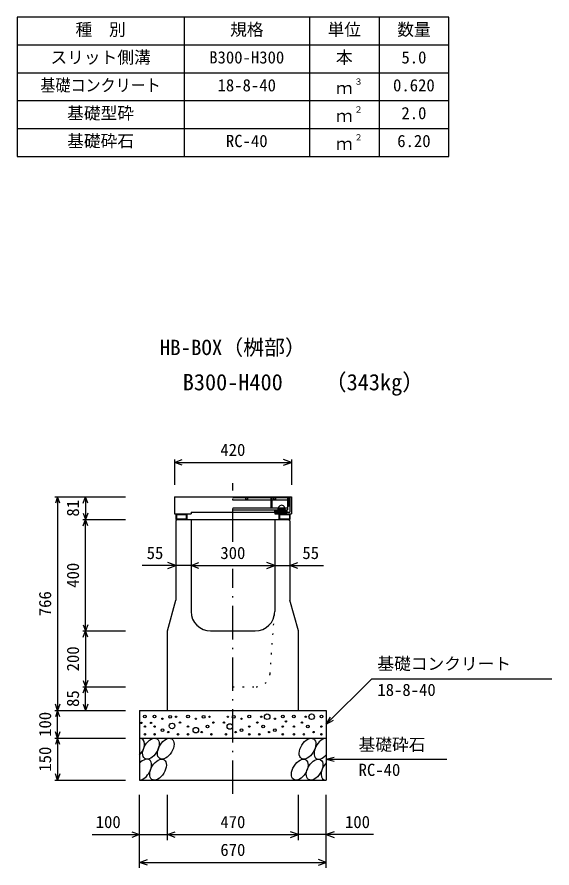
# Model space of a CAD drawing. Units: millimetres, scale not verified. Extents: x -8390 to 25210, y 0 to 11880.
# Drawn here: x 14785 to 16706, y 2255 to 5308 of the extents above; entities that cross this region are included whole.
import ezdxf
from ezdxf.enums import TextEntityAlignment as Align

# ---------------------------------------------------------------- set-up
doc = ezdxf.new("R2010")
doc.units = ezdxf.units.MM
doc.header["$LTSCALE"] = 20
doc.linetypes.add('DASHED_DOTTED', pattern=[9.25, 6, -1.5, 0.25, -1.5])
doc.linetypes.add('DOTTED', pattern=[1.75, 0.25, -1.5])
for name, color, linetype, lineweight in [('DIM', 7, 'Continuous', 25), ('HATCH', 6, 'Continuous', 25), ('HYO', 3, 'Continuous', 25), ('HYO2', 4, 'Continuous', 25), ('OUTLINE', 3, 'Continuous', 25), ('OUTLINE2', 4, 'DOTTED', 25), ('TXT', 7, 'Continuous', 25)]:
    doc.layers.add(name, color=color, linetype=linetype, lineweight=lineweight)
doc.styles.add('ＭＳ ゴシック', font='')
doc.styles.get('ＭＳ ゴシック').set_extended_font_data('MS Gothic')

msp = doc.modelspace()

# ---------------------------------------------------------------- linework, layer by layer
at = {"layer": 'DIM'}
for p, q in [((15350, 3709.98), (15378.19, 3720.24)), ((15350, 3719.98), (15350, 3629.98)), ((15350, 3709.98), (15770, 3709.98)), ((15378.19, 3699.72), (15350, 3709.98)), ((15770, 3709.98), (15741.81, 3720.24)), ((15741.81, 3699.72), (15770, 3709.98)), ((15770, 3719.98), (15770, 3629.98)), ((14920.8, 3586.05), (15175, 3586.05)), ((14930.8, 3586.05), (14922.59, 3563.5)), ((14930.8, 3586.05), (14930.8, 2820.05)), ((14939.01, 3563.5), (14930.8, 3586.05)), ((15022.59, 3563.5), (15030.8, 3586.05)), ((15030.8, 3586.05), (15030.8, 3505.05)), ((15039.01, 3563.5), (15030.8, 3586.05)), ((15022.59, 3527.6), (15030.8, 3505.05)), ((15039.01, 3527.6), (15030.8, 3505.05)), ((15020.8, 3505.05), (15175, 3505.05)), ((15022.59, 3482.5), (15030.8, 3505.05)), ((15030.8, 3105.05), (15030.8, 3505.05)), ((15039.01, 3482.5), (15030.8, 3505.05)), ((15355, 3340.05), (15234.55, 3340.05)), ((15355, 3340.05), (15326.81, 3350.31)), ((15326.81, 3329.79), (15355, 3340.05)), ((15410, 3340.05), (15355, 3340.05)), ((15410, 3340.05), (15438.19, 3350.31)), ((15410, 3340.05), (15710, 3340.05)), ((15438.19, 3329.79), (15410, 3340.05)), ((15710, 3340.05), (15681.81, 3350.31)), ((15681.81, 3329.79), (15710, 3340.05)), ((15710, 3340.05), (15765, 3340.05)), ((15765, 3340.05), (15793.19, 3350.31)), ((15765, 3340.05), (15885.45, 3340.05)), ((15793.19, 3329.79), (15765, 3340.05)), ((15022.59, 3127.6), (15030.8, 3105.05)), ((15039.01, 3127.6), (15030.8, 3105.05)), ((15020.8, 3105.05), (15175, 3105.05)), ((15022.59, 3082.5), (15030.8, 3105.05)), ((15030.8, 3105.05), (15030.8, 2905.05)), ((15039.01, 3082.5), (15030.8, 3105.05)), ((16058.65, 2933.7), (15895, 2770.05)), ((16058.65, 2933.7), (16705.53, 2933.7)), ((15020.8, 2905.05), (15175, 2905.05)), ((15022.59, 2927.6), (15030.8, 2905.05)), ((15022.59, 2882.5), (15030.8, 2905.05)), ((15039.01, 2927.6), (15030.8, 2905.05)), ((15030.8, 2820.05), (15030.8, 2905.05)), ((15039.01, 2882.5), (15030.8, 2905.05)), ((14930.8, 2820.05), (14922.59, 2842.6)), ((14939.01, 2842.6), (14930.8, 2820.05)), ((15022.59, 2842.6), (15030.8, 2820.05)), ((15039.01, 2842.6), (15030.8, 2820.05)), ((14920.8, 2820.05), (15175, 2820.05)), ((14930.8, 2820.05), (14922.59, 2797.5)), ((14930.8, 2720.05), (14930.8, 2820.05)), ((14939.01, 2797.5), (14930.8, 2820.05)), ((15895, 2770.05), (15910, 2796.03)), ((15895, 2770.05), (15920.98, 2785.05)), ((14920.8, 2720.05), (15175, 2720.05)), ((14930.8, 2720.05), (14922.59, 2742.6)), ((14930.8, 2720.05), (14922.59, 2697.5)), ((14939.01, 2742.6), (14930.8, 2720.05)), ((14930.8, 2720.05), (14930.8, 2570.05)), ((14939.01, 2697.5), (14930.8, 2720.05)), ((15895, 2645.05), (15923.98, 2652.81)), ((15895, 2645.05), (16328.31, 2645.05)), ((15895, 2645.05), (15923.98, 2637.29)), ((14920.8, 2570.05), (15175, 2570.05)), ((14930.8, 2570.05), (14922.59, 2592.6)), ((14939.01, 2592.6), (14930.8, 2570.05)), ((15225, 2254.54), (15225, 2516.88)), ((15325, 2354.54), (15325, 2516.88)), ((15795, 2354.54), (15795, 2516.88)), ((15895, 2254.54), (15895, 2516.88)), ((15196.81, 2384.8), (15225, 2374.54)), ((15325, 2374.54), (15353.19, 2384.8)), ((15795, 2374.54), (15766.81, 2384.8)), ((15923.19, 2384.8), (15895, 2374.54)), ((15055, 2374.54), (15225, 2374.54)), ((15225, 2374.54), (15196.81, 2364.27)), ((15225, 2374.54), (15325, 2374.54)), ((15325, 2374.54), (15795, 2374.54)), ((15353.19, 2364.27), (15325, 2374.54)), ((15766.81, 2364.27), (15795, 2374.54)), ((15895, 2374.54), (15795, 2374.54)), ((16065, 2374.54), (15895, 2374.54)), ((15895, 2374.54), (15923.19, 2364.27)), ((15225, 2274.54), (15253.19, 2284.8)), ((15225, 2274.54), (15895, 2274.54)), ((15253.19, 2264.27), (15225, 2274.54)), ((15895, 2274.54), (15866.81, 2284.8)), ((15866.81, 2264.27), (15895, 2274.54))]:
    msp.add_line(p, q, dxfattribs=at)
at = {"layer": 'DIM', "linetype": 'DASHED_DOTTED'}
for p, q in [((15560, 3424.64), (15560, 3636.05)), ((15560, 2520.05), (15560, 3328.46))]:
    msp.add_line(p, q, dxfattribs=at)
at = {"layer": 'HATCH'}
for p, q in [((15350, 3586.05), (15356, 3586.05)), ((15350, 3586.05), (15350, 3525.05)), ((15356, 3586.05), (15764, 3586.05)), ((15760, 3583.34), (15560, 3583.34)), ((15560, 3575.34), (15696, 3575.34)), ((15607, 3577.34), (15607, 3583.34)), ((15613, 3577.34), (15607, 3577.34)), ((15613, 3583.34), (15613, 3577.34)), ((15696, 3583.34), (15696, 3547.34)), ((15700.5, 3547.34), (15700.5, 3583.34)), ((15700.5, 3575.34), (15755.5, 3575.34)), ((15707, 3577.34), (15707, 3583.34)), ((15713, 3577.34), (15707, 3577.34)), ((15713, 3583.34), (15713, 3577.34)), ((15755.5, 3583.34), (15755.5, 3539.34)), ((15760, 3583.34), (15760, 3551.34)), ((15764, 3586.05), (15764, 3531.05)), ((15764, 3586.05), (15770, 3586.05)), ((15770, 3586.05), (15770, 3525.05)), ((15560, 3547.34), (15755.5, 3547.34)), ((15722, 3531.05), (15722, 3543.05)), ((15722, 3543.05), (15748, 3543.05)), ((15748, 3531.05), (15748, 3543.05)), ((15760, 3551.34), (15755.5, 3551.34)), ((15350, 3525.05), (15410, 3525.05)), ((15355, 3525.05), (15355, 3505.05)), ((15357.3, 3522.75), (15357.3, 3507.35)), ((15357.3, 3522.75), (15392.7, 3522.75)), ((15392.7, 3522.75), (15392.7, 3507.35)), ((15395, 3525.05), (15395, 3505.05)), ((15410, 3531.05), (15710, 3531.05)), ((15410, 3531.05), (15410, 3525.05)), ((15560, 3539.34), (15755.5, 3539.34)), ((15710, 3530.34), (15710, 3539.34)), ((15754, 3535.34), (15710, 3535.34)), ((15710, 3531.05), (15710, 3525.05)), ((15710, 3531.05), (15764, 3531.05)), ((15710, 3530.34), (15754, 3530.34)), ((15710, 3525.05), (15770, 3525.05)), ((15722, 3540.05), (15748, 3540.05)), ((15725, 3525.05), (15725, 3505.05)), ((15727, 3531.05), (15727, 3540.05)), ((15727.3, 3522.75), (15727.3, 3507.35)), ((15727.3, 3522.75), (15762.7, 3522.75)), ((15743, 3531.05), (15743, 3540.05)), ((15754, 3539.34), (15754, 3530.34)), ((15762.7, 3522.75), (15762.7, 3507.35)), ((15765, 3525.05), (15765, 3505.05)), ((15355, 3505.05), (15395, 3505.05)), ((15357.3, 3507.35), (15392.7, 3507.35)), ((15765, 3505.05), (15725, 3505.05)), ((15727.3, 3507.35), (15762.7, 3507.35))]:
    msp.add_line(p, q, dxfattribs=at)
for centre, radius in [((15244.17, 2798.1), 5), ((15278.89, 2798.1), 5), ((15306.93, 2790.22), 2.5), ((15334.97, 2797.23), 5), ((15356, 2797.23), 2.5), ((15398.89, 2798.1), 5), ((15426.93, 2790.22), 2.5), ((15454.97, 2797.23), 5), ((15476, 2797.23), 2.5), ((15541.86, 2797.23), 2.5), ((15562.89, 2797.23), 5), ((15590.92, 2790.22), 2.5), ((15618.96, 2798.1), 5), ((15661.86, 2797.23), 2.5), ((15682.89, 2797.23), 10), ((15710.92, 2790.22), 2.5), ((15738.96, 2798.1), 5), ((15750.3, 2780.54), 2.5), ((15778.81, 2798.1), 5), ((15821.7, 2797.23), 2.5), ((15842.73, 2797.23), 10), ((15878.04, 2798.1), 5), ((15231.76, 2775.31), 2.5), ((15244.17, 2762.21), 2.5), ((15266.48, 2775.31), 2.5), ((15278.89, 2762.21), 2.5), ((15306.93, 2749.08), 5), ((15341.51, 2764.21), 10), ((15370.02, 2776.22), 2.5), ((15398.89, 2762.21), 2.5), ((15426.93, 2749.08), 10), ((15468.99, 2762.21), 5), ((15490.02, 2776.22), 2.5), ((15527.84, 2776.22), 2.5), ((15548.87, 2762.21), 10), ((15590.92, 2749.08), 5), ((15618.96, 2762.21), 2.5), ((15647.84, 2776.22), 2.5), ((15668.87, 2762.21), 5), ((15710.92, 2749.08), 5), ((15738.96, 2762.21), 2.5), ((15778.81, 2762.21), 2.5), ((15807.68, 2776.22), 2.5), ((15828.71, 2762.21), 5), ((15878.04, 2762.21), 2.5), ((15244.17, 2734.2), 2.5), ((15278.89, 2734.2), 2.5), ((15327.96, 2742.07), 2.5), ((15363.01, 2734.2), 2.5), ((15398.89, 2734.2), 2.5), ((15447.96, 2742.07), 2.5), ((15483.01, 2734.2), 2.5), ((15534.85, 2734.2), 2.5), ((15569.9, 2742.07), 2.5), ((15618.96, 2734.2), 2.5), ((15654.85, 2734.2), 2.5), ((15689.9, 2742.07), 2.5), ((15738.96, 2734.2), 2.5), ((15778.81, 2734.2), 2.5), ((15814.69, 2734.2), 2.5), ((15849.74, 2742.07), 2.5), ((15878.04, 2734.2), 2.5)]:
    msp.add_circle(centre, radius, dxfattribs=at)
for centre, radius, start, end in [((15722, 3537.38), 5.67, 28.07246, 90), ((15735, 3544.05), 12, 355.2198, 184.78017), ((15735, 3530.88), 12.17, 48.88789, 131.11208), ((15748, 3537.38), 5.67, 89.99997, 151.92749)]:
    msp.add_arc(centre, radius, start, end, dxfattribs=at)
for centre, start_param, end_param in [((15212.64, 2682.53), 4.385593, 6.6745444), ((15881.14, 2682.53), 0.3357715, 4.4411806), ((15237.96, 2607.54), 3.5111464, 7.548991), ((15906.46, 2607.54), 1.2110787, 3.5658734)]:
    msp.add_ellipse(centre, major_axis=(21.81, 35.31), ratio=0.5792, start_param=start_param, end_param=end_param, dxfattribs=at)
for centre in [(15265.84, 2682.53), (15319.05, 2682.53), (15827.93, 2682.53), (15291.17, 2607.54), (15800.05, 2607.54), (15853.25, 2607.54)]:
    msp.add_ellipse(centre, major_axis=(21.81, 35.31), ratio=0.5792, dxfattribs=at)
at = {"layer": 'HYO'}
for p, q in [((16335, 5308.39), (14785, 5308.39)), ((14785, 5308.39), (14785, 4808.39)), ((15385, 5308.39), (15385, 4808.39)), ((15835, 5308.39), (15835, 4808.39)), ((16085, 5308.39), (16085, 4808.39)), ((16335, 4808.39), (16335, 5308.39)), ((14785, 5208.39), (16335, 5208.39)), ((14785, 4808.39), (16335, 4808.39))]:
    msp.add_line(p, q, dxfattribs=at)
at = {"layer": 'HYO2'}
for p, q in [((14785, 5108.39), (16335, 5108.39)), ((14785, 5008.39), (16335, 5008.39)), ((14785, 4908.39), (16335, 4908.39))]:
    msp.add_line(p, q, dxfattribs=at)
at = {"layer": 'OUTLINE'}
for p, q in [((15355, 3500.05), (15360, 3505.05)), ((15355, 3500.05), (15355, 3215.05)), ((15360, 3505.05), (15760, 3505.05)), ((15410, 3505.05), (15410, 3175.05)), ((15710, 3505.05), (15710, 3175.05)), ((15760, 3505.05), (15765, 3500.05)), ((15765, 3500.05), (15765, 3215.05)), ((15325, 3105.05), (15355, 3215.05)), ((15795, 3105.05), (15765, 3215.05)), ((15325, 2820.05), (15325, 3105.05)), ((15480, 3105.05), (15640, 3105.05)), ((15795, 2820.05), (15795, 3105.05)), ((15225, 2820.05), (15225, 2720.05)), ((15225, 2820.05), (15895, 2820.05)), ((15325, 2820.05), (15795, 2820.05)), ((15895, 2820.05), (15895, 2720.05)), ((15225, 2720.05), (15225, 2570.05)), ((15225, 2720.05), (15895, 2720.05)), ((15895, 2720.05), (15895, 2570.05)), ((15225, 2570.05), (15895, 2570.05))]:
    msp.add_line(p, q, dxfattribs=at)
for centre, start, end in [((15480, 3175.05), 180, 270), ((15640, 3175.05), 270, 0)]:
    msp.add_arc(centre, 70, start, end, dxfattribs=at)
at = {"layer": 'OUTLINE2'}
for p, q in [((15693.43, 2951.36), (15710, 3175.05)), ((15560, 2905.05), (15643.57, 2905.05))]:
    msp.add_line(p, q, dxfattribs=at)
msp.add_arc((15643.57, 2955.05), 50, 270, 355.76361, dxfattribs=at)

# ---------------------------------------------------------------- texts
at = {"layer": 'DIM', "style": 'ＭＳ ゴシック'}
for s, p in [('420', (15515, 3719.98)), ('55', (15250.55, 3350.05)), ('300', (15515, 3350.05)), ('55', (15809.45, 3350.05)), ('基礎コンクリート', (16078.65, 2952.44)), ('18-8-40', (16078.65, 2858.62)), ('基礎砕石', (16011.32, 2662.22)), ('RC-40', (16011.32, 2571.53)), ('100', (15067.56, 2384.54)), ('470', (15515, 2384.54)), ('100', (15962.44, 2384.54)), ('670', (15515, 2284.54))]:
    msp.add_text(s, height=43.99, dxfattribs=at).set_placement(p, align=Align.BOTTOM_LEFT)
for s, p in [('81', (15020.8, 3515.55)), ('400', (15020.8, 3260.05)), ('766', (14920.8, 3158.05)), ('200', (15020.8, 2960.05)), ('85', (15020.8, 2832.55)), ('100', (14920.8, 2725.05)), ('150', (14920.8, 2600.05))]:
    msp.add_text(s, height=43.99, rotation=90, dxfattribs=at).set_placement(p, align=Align.BOTTOM_LEFT)
at = {"layer": 'TXT', "style": 'ＭＳ ゴシック'}
for s, height, p in [('種\u3000別', 43.99, (14995, 5228.39)), ('規格', 43.99, (15550, 5228.39)), ('単位', 43.99, (15900, 5228.39)), ('数量', 43.99, (16150, 5228.39)), ('スリット側溝', 43.99, (14905, 5128.39)), ('本', 43.99, (15930, 5128.39)), ('B300-H300', 43.99, (15475, 5128.39)), ('5.0', 43.99, (16165, 5128.39)), ('18-8-40', 43.99, (15505, 5028.39)), ('３', 21.99, (15995.54, 5058.75)), ('0.620', 43.99, (16135, 5028.39)), ('ｍ', 43.99, (15930, 5018.39)), ('基礎型砕', 43.99, (14965, 4928.39)), ('２', 21.99, (15995.54, 4958.75)), ('2.0', 43.99, (16165, 4928.39)), ('ｍ', 43.99, (15930, 4918.39)), ('基礎砕石', 43.99, (14965, 4828.39)), ('RC-40', 43.99, (15535, 4828.39)), ('２', 21.99, (15995.54, 4858.75)), ('ｍ', 43.99, (15930, 4818.39)), ('6.20', 43.99, (16150, 4828.39)), ('HB-BOX（桝部）', 54.99, (15297.5, 4078.65)), ('（343kg）', 58.65, (15888.37, 3951.15)), ('B300-H400', 58.65, (15380, 3951.15))]:
    msp.add_text(s, height=height, dxfattribs=at).set_placement(p, align=Align.BOTTOM_LEFT)
at = {"layer": 'TXT', "style": 'ＭＳ ゴシック', "width": 0.9}
msp.add_text('基礎コンクリート', height=43.99, dxfattribs=at).set_placement((14869, 5028.39), align=Align.BOTTOM_LEFT)

doc.saveas('drawing.dxf')
